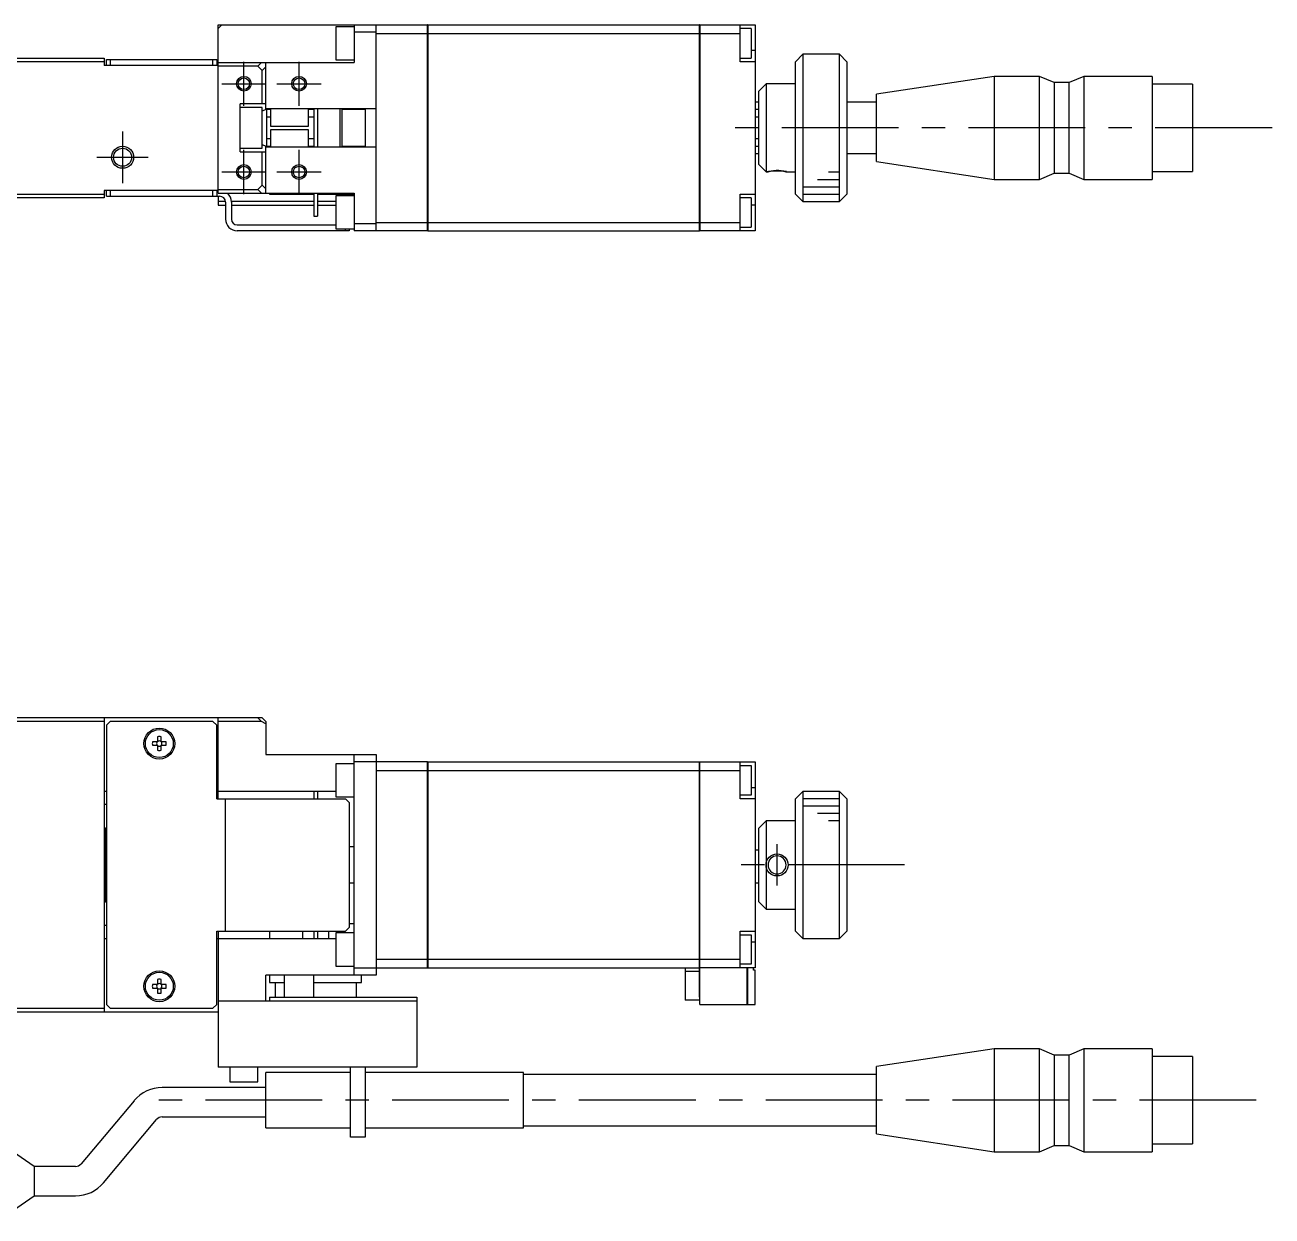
# Model space of a CAD drawing. Extents: x 0 to 718, y -8 to 409.
# Drawn here: x 180.2 to 349.8, y 246.6 to 408.5 of the extents above; entities that cross this region are included whole.
import ezdxf

# ---------------------------------------------------------------- set-up
doc = ezdxf.new("R2010")
doc.units = 0
doc.header["$LTSCALE"] = 0.5
doc.linetypes.add('CENTER', pattern=[50.8, 31.75, -6.35, 6.35, -6.35])
for name, color, linetype in [('MSM_CENTER', 1, 'CENTER'), ('MSM_CONTINUOUS', 7, 'CONTINUOUS'), ('MSM_NARROW', 5, 'CONTINUOUS')]:
    doc.layers.add(name, color=color, linetype=linetype)

msp = doc.modelspace()

# ---------------------------------------------------------------- linework, layer by layer
at = {"layer": 'MSM_CENTER'}
for p, q in [((209.97, 397.53), (209.97, 403.53)), ((217.47, 397.53), (217.47, 403.53)), ((206.97, 400.53), (212.97, 400.53)), ((214.47, 400.53), (220.47, 400.53)), ((193.47, 394.03), (193.47, 387.03)), ((349.78, 394.53), (274.78, 394.53)), ((189.97, 390.53), (196.97, 390.53)), ((209.97, 385.53), (209.97, 391.53)), ((217.47, 385.53), (217.47, 391.53)), ((206.97, 388.53), (212.97, 388.53)), ((214.47, 388.53), (220.47, 388.53)), ((282.47, 291.51), (282.47, 297.11)), ((299.8, 294.31), (274.87, 294.31)), ((347.61, 262.31), (197.58, 262.31))]:
    msp.add_line(p, q, dxfattribs=at)
at = {"layer": 'MSM_CONTINUOUS'}
for p, q in [((206.47, 408.03), (206.97, 408.53)), ((206.47, 385.63), (206.47, 408.53)), ((206.47, 408.53), (234.92, 408.53)), ((222.47, 408.28), (222.47, 403.78)), ((224.97, 408.28), (222.47, 408.28)), ((224.97, 408.53), (224.97, 403.43)), ((227.97, 407.53), (224.97, 407.53)), ((227.97, 380.53), (227.97, 408.53)), ((227.97, 407.37), (234.92, 407.37)), ((234.92, 380.53), (234.92, 408.53)), ((234.97, 408.52), (234.92, 408.52)), ((234.97, 407.37), (234.92, 407.37)), ((234.97, 408.53), (271.92, 408.53)), ((234.97, 408.53), (234.97, 380.53)), ((234.97, 407.37), (271.92, 407.37)), ((271.92, 380.53), (271.92, 408.53)), ((271.97, 408.52), (271.92, 408.52)), ((271.97, 407.37), (271.92, 407.37)), ((271.97, 408.53), (279.47, 408.53)), ((271.97, 408.53), (271.97, 380.53)), ((271.97, 407.37), (277.47, 407.37)), ((277.47, 403.53), (277.47, 408.53)), ((278.97, 408.03), (277.47, 408.03)), ((278.97, 408.03), (278.97, 404.03)), ((279.47, 408.53), (279.47, 380.53)), ((168.77, 404.03), (190.97, 404.03)), ((190.97, 404.03), (190.97, 403.03)), ((191.27, 403.03), (191.27, 403.83)), ((191.27, 403.83), (206.27, 403.83)), ((191.77, 403.83), (191.77, 403.03)), ((205.77, 403.03), (205.77, 403.83)), ((206.27, 403.83), (206.27, 403.03)), ((222.47, 403.78), (224.97, 403.78)), ((277.47, 404.03), (278.97, 404.03)), ((279.47, 405.03), (278.97, 405.03)), ((285.97, 404.53), (284.97, 403.53)), ((285.97, 404.53), (285.97, 384.53)), ((290.97, 404.53), (285.97, 404.53)), ((290.97, 384.53), (290.97, 404.53)), ((291.97, 403.53), (290.97, 404.53)), ((190.97, 403.53), (168.97, 403.53)), ((206.47, 403.03), (190.97, 403.03)), ((206.47, 403.43), (224.97, 403.43)), ((211.86, 402.93), (206.47, 402.93)), ((211.86, 402.93), (212.36, 403.43)), ((212.47, 402.31), (211.86, 402.93)), ((212.97, 402.81), (212.47, 402.31)), ((212.47, 397.78), (212.47, 402.31)), ((212.97, 397.02), (212.97, 403.43)), ((279.47, 403.53), (277.47, 403.53)), ((284.97, 385.53), (284.97, 403.53)), ((291.97, 403.53), (291.97, 385.53)), ((279.97, 399.53), (280.97, 400.53)), ((284.97, 400.53), (280.97, 400.53)), ((280.97, 400.53), (280.97, 388.53)), ((311.97, 401.53), (295.97, 399.1)), ((311.97, 401.53), (311.97, 387.53)), ((318.17, 401.53), (311.97, 401.53)), ((318.17, 387.53), (318.17, 401.53)), ((320.17, 400.68), (318.17, 401.53)), ((320.17, 400.68), (320.17, 388.38)), ((322.17, 400.68), (320.17, 400.68)), ((324.17, 401.53), (322.17, 400.68)), ((322.17, 388.38), (322.17, 400.68)), ((324.17, 401.53), (324.17, 387.53)), ((333.47, 401.53), (324.17, 401.53)), ((333.47, 401.53), (333.47, 387.53)), ((338.97, 400.48), (333.47, 400.48)), ((338.97, 400.48), (338.97, 388.58)), ((279.97, 389.53), (279.97, 399.53)), ((295.97, 389.96), (295.97, 399.1)), ((209.47, 391.28), (209.47, 397.78)), ((212.97, 397.78), (209.47, 397.78)), ((212.47, 397.28), (209.47, 397.28)), ((212.47, 391.78), (212.47, 397.28)), ((212.97, 397.02), (212.47, 396.81)), ((227.97, 397.13), (212.97, 397.13)), ((213.07, 391.93), (213.07, 397.13)), ((213.57, 397.03), (213.07, 397.03)), ((213.47, 397.13), (213.47, 397.03)), ((213.57, 397.13), (213.57, 394.78)), ((218.77, 394.78), (218.77, 397.13)), ((219.47, 397.03), (218.77, 397.03)), ((219.47, 397.13), (219.47, 391.93)), ((219.97, 397.13), (219.97, 391.93)), ((223.07, 391.93), (223.07, 397.13)), ((223.27, 397.13), (223.27, 391.93)), ((226.47, 397.03), (223.27, 397.03)), ((226.47, 397.13), (226.47, 391.93)), ((279.97, 398.03), (279.47, 398.03)), ((279.97, 397.03), (279.47, 397.03)), ((295.97, 398.03), (291.97, 398.03)), ((213.07, 396.03), (213.57, 396.03)), ((218.77, 396.03), (219.47, 396.03)), ((279.47, 396.03), (279.97, 396.03)), ((213.57, 394.78), (218.77, 394.78)), ((213.57, 394.28), (213.57, 391.93)), ((218.77, 394.28), (213.57, 394.28)), ((218.77, 391.93), (218.77, 394.28)), ((209.47, 391.78), (212.47, 391.78)), ((212.47, 392.25), (212.97, 392.04)), ((212.97, 385.63), (212.97, 392.04)), ((212.97, 391.93), (227.97, 391.93)), ((213.57, 393.03), (213.07, 393.03)), ((213.07, 392.03), (213.57, 392.03)), ((213.47, 392.03), (213.47, 391.93)), ((219.47, 393.03), (218.77, 393.03)), ((218.77, 392.03), (219.47, 392.03)), ((223.27, 392.03), (226.47, 392.03)), ((279.97, 393.03), (279.47, 393.03)), ((279.47, 392.03), (279.97, 392.03)), ((209.47, 391.28), (212.97, 391.28)), ((212.47, 386.74), (212.47, 391.28)), ((279.47, 391.03), (279.97, 391.03)), ((291.97, 391.03), (295.97, 391.03)), ((280.97, 388.53), (279.97, 389.53)), ((280.97, 388.53), (281.22, 388.53)), ((283.72, 388.53), (284.97, 388.53)), ((295.97, 389.96), (311.97, 387.53)), ((318.17, 387.53), (320.17, 388.38)), ((320.17, 388.38), (322.17, 388.38)), ((322.17, 388.38), (324.17, 387.53)), ((333.47, 388.58), (338.97, 388.58)), ((211.86, 386.13), (212.47, 386.74)), ((212.47, 386.74), (212.97, 386.24)), ((311.97, 387.53), (318.17, 387.53)), ((324.17, 387.53), (333.47, 387.53)), ((190.97, 385.03), (177.97, 385.03)), ((178.08, 385.53), (190.97, 385.53)), ((206.47, 386.03), (190.97, 386.03)), ((190.97, 386.03), (190.97, 385.03)), ((191.27, 385.23), (191.27, 386.03)), ((191.27, 385.23), (206.67, 385.23)), ((191.77, 386.03), (191.77, 385.23)), ((205.77, 385.23), (205.77, 386.03)), ((206.27, 386.03), (206.27, 385.23)), ((206.47, 386.13), (211.86, 386.13)), ((206.47, 385.63), (224.97, 385.63)), ((206.47, 385.23), (206.47, 384.03)), ((212.36, 385.63), (211.86, 386.13)), ((213.47, 385.63), (213.47, 385.53)), ((213.47, 385.53), (219.47, 385.53)), ((219.47, 385.63), (219.47, 382.53)), ((219.97, 385.63), (219.97, 382.53)), ((219.97, 385.53), (224.97, 385.53)), ((222.47, 385.28), (222.47, 380.78)), ((224.97, 385.28), (222.47, 385.28)), ((224.97, 385.63), (224.97, 380.53)), ((277.47, 385.53), (279.47, 385.53)), ((277.47, 380.53), (277.47, 385.53)), ((278.97, 385.03), (277.47, 385.03)), ((278.97, 385.03), (278.97, 381.03)), ((284.97, 385.53), (285.97, 384.53)), ((290.97, 384.53), (291.97, 385.53)), ((207.47, 384.53), (206.47, 384.53)), ((206.47, 384.03), (207.47, 384.03)), ((207.47, 384.43), (207.47, 382.13)), ((219.47, 384.53), (208.27, 384.53)), ((208.27, 384.43), (208.27, 382.13)), ((208.27, 384.03), (219.47, 384.03)), ((222.47, 384.53), (219.97, 384.53)), ((219.97, 384.03), (222.47, 384.03)), ((279.47, 384.03), (278.97, 384.03)), ((285.97, 384.53), (290.97, 384.53)), ((219.47, 382.53), (219.97, 382.53)), ((227.97, 381.68), (234.92, 381.68)), ((234.97, 381.68), (234.92, 381.68)), ((234.97, 381.68), (271.92, 381.68)), ((271.97, 381.68), (271.92, 381.68)), ((271.97, 381.68), (277.47, 381.68)), ((209.07, 381.33), (222.47, 381.33)), ((224.27, 380.53), (209.07, 380.53)), ((222.47, 380.78), (224.97, 380.78)), ((223.77, 380.53), (223.77, 380.78)), ((224.27, 380.78), (224.27, 380.53)), ((224.97, 381.53), (227.97, 381.53)), ((234.92, 380.53), (224.97, 380.53)), ((234.97, 380.54), (234.92, 380.54)), ((234.97, 380.53), (271.92, 380.53)), ((271.97, 380.54), (271.92, 380.54)), ((279.47, 380.53), (271.97, 380.53)), ((277.47, 381.03), (278.97, 381.03)), ((212.47, 314.31), (168.97, 314.31)), ((190.97, 313.81), (178.58, 313.81)), ((190.97, 314.31), (190.97, 274.31)), ((191.77, 313.81), (191.27, 313.31)), ((205.77, 313.81), (191.77, 313.81)), ((206.27, 313.31), (205.77, 313.81)), ((206.47, 303.31), (206.47, 314.31)), ((212.36, 313.81), (206.47, 313.81)), ((212.36, 313.81), (211.86, 314.31)), ((212.97, 313.5), (212.36, 313.81)), ((212.47, 314.31), (212.97, 313.81)), ((212.97, 313.81), (212.97, 309.31)), ((191.27, 313.31), (191.27, 275.31)), ((206.27, 303.31), (206.27, 313.31)), ((198.23, 311.05), (197.55, 311.05)), ((197.55, 310.57), (198.23, 310.57)), ((198.23, 311.73), (198.23, 311.05)), ((198.23, 310.57), (198.23, 309.89)), ((198.71, 311.05), (198.71, 311.73)), ((199.39, 311.05), (198.71, 311.05)), ((198.71, 309.89), (198.71, 310.57)), ((198.71, 310.57), (199.39, 310.57)), ((212.97, 309.31), (227.97, 309.31)), ((224.97, 279.31), (224.97, 309.31)), ((227.97, 309.31), (227.97, 279.31)), ((222.47, 308.06), (222.47, 303.56)), ((224.97, 308.06), (222.47, 308.06)), ((234.92, 308.31), (224.97, 308.31)), ((227.97, 307.16), (234.92, 307.16)), ((234.92, 280.31), (234.92, 308.31)), ((234.97, 308.3), (234.92, 308.3)), ((234.97, 307.15), (234.92, 307.15)), ((234.97, 308.31), (271.92, 308.31)), ((234.97, 308.31), (234.97, 280.31)), ((234.97, 307.16), (271.92, 307.16)), ((271.92, 276.31), (271.92, 308.31)), ((271.97, 308.3), (271.92, 308.3)), ((271.97, 307.15), (271.92, 307.15)), ((271.97, 275.31), (271.97, 308.31)), ((271.97, 308.31), (279.47, 308.31)), ((271.97, 307.16), (277.47, 307.16)), ((277.47, 303.31), (277.47, 308.31)), ((277.47, 307.81), (278.97, 307.81)), ((278.97, 307.81), (278.97, 303.81)), ((279.47, 308.31), (279.47, 280.31)), ((191.27, 304.31), (190.97, 304.31)), ((222.47, 304.31), (206.27, 304.31)), ((219.47, 304.31), (219.47, 303.31)), ((219.97, 304.31), (219.97, 303.31)), ((222.47, 303.56), (224.97, 303.56)), ((278.97, 303.81), (277.47, 303.81)), ((279.47, 304.81), (278.97, 304.81)), ((285.97, 304.31), (284.97, 303.31)), ((285.97, 304.31), (285.97, 284.31)), ((290.97, 304.31), (285.97, 304.31)), ((290.97, 284.31), (290.97, 304.31)), ((291.97, 303.31), (290.97, 304.31)), ((190.97, 302.56), (191.27, 302.56)), ((206.27, 303.31), (223.77, 303.31)), ((207.47, 285.31), (207.47, 303.31)), ((224.27, 302.81), (223.77, 303.31)), ((224.27, 302.81), (224.27, 285.81)), ((279.47, 303.31), (277.47, 303.31)), ((284.97, 285.31), (284.97, 303.31)), ((291.97, 303.31), (291.97, 285.31)), ((279.97, 299.31), (280.97, 300.31)), ((284.97, 300.31), (280.97, 300.31)), ((280.97, 300.31), (280.97, 288.31)), ((191.17, 299.31), (190.97, 299.11)), ((191.27, 299.31), (191.17, 299.31)), ((191.17, 299.31), (191.17, 289.31)), ((279.97, 289.31), (279.97, 299.31)), ((224.27, 296.81), (224.97, 296.81)), ((279.97, 296.31), (279.47, 296.31)), ((224.97, 291.81), (224.27, 291.81)), ((279.97, 291.81), (279.47, 291.81)), ((190.97, 289.51), (191.17, 289.31)), ((191.17, 289.31), (191.27, 289.31)), ((280.97, 288.31), (279.97, 289.31)), ((280.97, 288.31), (284.97, 288.31)), ((191.27, 286.06), (190.97, 286.06)), ((206.27, 275.31), (206.27, 285.31)), ((206.27, 285.31), (223.77, 285.31)), ((206.47, 285.31), (206.47, 266.81)), ((213.47, 285.31), (213.47, 284.31)), ((217.97, 284.31), (217.97, 285.31)), ((219.47, 285.31), (219.47, 284.31)), ((219.97, 285.31), (219.97, 284.31)), ((221.47, 285.31), (221.47, 284.31)), ((222.47, 285.06), (222.47, 280.56)), ((224.97, 285.06), (222.47, 285.06)), ((223.77, 285.31), (224.27, 285.81)), ((224.97, 286.31), (224.27, 286.31)), ((277.47, 285.31), (279.47, 285.31)), ((277.47, 280.31), (277.47, 285.31)), ((284.97, 285.31), (285.97, 284.31)), ((290.97, 284.31), (291.97, 285.31)), ((190.97, 284.31), (191.27, 284.31)), ((206.27, 284.31), (222.47, 284.31)), ((277.47, 284.81), (278.97, 284.81)), ((278.97, 284.81), (278.97, 280.81)), ((279.47, 283.81), (278.97, 283.81)), ((285.97, 284.31), (290.97, 284.31)), ((222.47, 280.56), (224.97, 280.56)), ((224.97, 280.31), (234.92, 280.31)), ((227.97, 281.47), (234.92, 281.47)), ((234.97, 281.47), (234.92, 281.47)), ((234.97, 280.32), (234.92, 280.32)), ((234.97, 281.47), (271.92, 281.47)), ((234.97, 280.31), (271.92, 280.31)), ((269.97, 280.31), (269.97, 275.91)), ((271.92, 279.81), (269.97, 279.81)), ((271.97, 281.47), (271.92, 281.47)), ((271.97, 280.32), (271.92, 280.32)), ((271.97, 281.47), (277.47, 281.47)), ((279.47, 280.31), (271.97, 280.31)), ((278.97, 280.81), (277.47, 280.81)), ((278.42, 275.31), (278.42, 280.31)), ((278.47, 280.31), (278.47, 275.31)), ((279.27, 280.01), (279.27, 280.31)), ((279.47, 280.01), (279.27, 280.01)), ((279.47, 275.31), (279.47, 280.01)), ((198.23, 278.73), (198.23, 278.05)), ((198.71, 278.05), (198.71, 278.73)), ((212.97, 275.81), (212.97, 279.31)), ((227.97, 279.31), (212.97, 279.31)), ((213.47, 279.31), (213.47, 278.31)), ((213.47, 278.31), (215.47, 278.31)), ((214.22, 278.31), (214.22, 276.31)), ((215.47, 279.31), (215.47, 276.31)), ((219.47, 276.31), (219.47, 279.31)), ((219.47, 278.31), (225.97, 278.31)), ((225.22, 278.31), (225.22, 276.31)), ((225.97, 278.31), (225.97, 279.31)), ((198.23, 278.05), (197.55, 278.05)), ((197.55, 277.57), (198.23, 277.57)), ((198.23, 277.57), (198.23, 276.89)), ((199.39, 278.05), (198.71, 278.05)), ((198.71, 276.89), (198.71, 277.57)), ((198.71, 277.57), (199.39, 277.57)), ((178.58, 274.81), (190.97, 274.81)), ((191.27, 275.31), (191.77, 274.81)), ((191.77, 274.81), (205.77, 274.81)), ((205.77, 274.81), (206.27, 275.31)), ((206.47, 275.81), (233.47, 275.81)), ((213.47, 276.31), (233.47, 276.31)), ((213.47, 276.31), (213.47, 275.81)), ((233.47, 276.31), (233.47, 266.81)), ((271.97, 275.91), (269.97, 275.91)), ((271.97, 276.31), (271.92, 276.31)), ((271.97, 275.31), (278.42, 275.31)), ((278.47, 275.36), (278.42, 275.36)), ((278.47, 275.31), (279.47, 275.31)), ((168.97, 274.31), (206.47, 274.31)), ((311.97, 269.31), (295.97, 266.88)), ((311.97, 269.31), (311.97, 255.31)), ((318.17, 269.31), (311.97, 269.31)), ((318.17, 255.31), (318.17, 269.31)), ((320.17, 268.46), (318.17, 269.31)), ((320.17, 268.46), (320.17, 256.16)), ((322.17, 268.46), (320.17, 268.46)), ((324.17, 269.31), (322.17, 268.46)), ((322.17, 256.16), (322.17, 268.46)), ((324.17, 269.31), (324.17, 255.31)), ((333.47, 269.31), (324.17, 269.31)), ((333.47, 269.31), (333.47, 255.31)), ((338.97, 268.26), (333.47, 268.26)), ((338.97, 268.26), (338.97, 256.36)), ((233.47, 266.81), (206.47, 266.81)), ((208.07, 266.81), (208.07, 264.81)), ((211.87, 264.81), (211.87, 266.81)), ((224.47, 257.31), (224.47, 266.81)), ((226.47, 266.81), (226.47, 257.31)), ((295.97, 257.74), (295.97, 266.88)), ((208.07, 264.81), (211.87, 264.81)), ((224.47, 266.06), (212.97, 266.06)), ((212.97, 258.56), (212.97, 266.06)), ((247.97, 266.06), (226.47, 266.06)), ((247.97, 258.56), (247.97, 266.06)), ((295.97, 265.81), (247.97, 265.81)), ((212.97, 264.04), (198.87, 264.04)), ((195.04, 262.25), (187.84, 253.67)), ((190.9, 251.1), (198.1, 259.68)), ((198.87, 260.04), (212.97, 260.04)), ((212.97, 258.56), (224.47, 258.56)), ((226.47, 258.56), (247.97, 258.56)), ((247.97, 258.81), (295.97, 258.81)), ((226.47, 257.31), (224.47, 257.31)), ((295.97, 257.74), (311.97, 255.31)), ((318.17, 255.31), (320.17, 256.16)), ((320.17, 256.16), (322.17, 256.16)), ((322.17, 256.16), (324.17, 255.31)), ((333.47, 256.36), (338.97, 256.36)), ((181.47, 253.31), (177.47, 256.06)), ((311.97, 255.31), (318.17, 255.31)), ((324.17, 255.31), (333.47, 255.31)), ((181.47, 253.31), (181.47, 249.31)), ((187.07, 253.31), (181.47, 253.31)), ((177.47, 246.56), (181.47, 249.31)), ((181.47, 249.31), (187.07, 249.31))]:
    msp.add_line(p, q, dxfattribs=at)
for centre, radius in [((209.97, 400.53), 0.783), ((217.47, 400.53), 0.783), ((193.47, 390.53), 1.23), ((209.97, 388.53), 0.783), ((217.47, 388.53), 0.783), ((198.47, 310.81), 2.1), ((198.47, 310.81), 1.9), ((198.47, 277.81), 2.1), ((198.47, 277.81), 1.9)]:
    msp.add_circle(centre, radius, dxfattribs=at)
at = {"layer": 'MSM_CONTINUOUS', "extrusion": (0, 0, -1)}
msp.add_circle((-282.47, 294.31), 1.23, dxfattribs=at)
at = {"layer": 'MSM_CONTINUOUS'}
for centre, radius, start, end in [((282.47, 382.66), 6, 77.9757, 102.0243), ((206.67, 384.43), 0.8, 0, 90), ((206.67, 384.43), 1.6, 0, 48.5903), ((209.07, 382.13), 1.6, 180, 270), ((209.07, 382.13), 0.8, 180, 270), ((198.47, 310.81), 0.95, 165.3667, 194.6333), ((198.47, 310.81), 0.365, 138.8496, 221.1504), ((198.47, 310.81), 0.95, 75.3667, 104.6333), ((198.47, 310.81), 0.365, 48.8496, 131.1504), ((198.47, 310.81), 0.365, 228.8496, 311.1504), ((198.47, 310.81), 0.365, 318.8496, 41.1504), ((198.47, 310.81), 0.95, 345.3667, 14.6333), ((198.47, 310.81), 0.95, 255.3667, 284.6333), ((198.47, 277.81), 0.95, 75.3667, 104.6333), ((198.47, 277.81), 0.365, 48.8496, 131.1504), ((198.47, 277.81), 0.95, 165.3667, 194.6333), ((198.47, 277.81), 0.365, 138.8496, 221.1504), ((198.47, 277.81), 0.365, 228.8496, 311.1504), ((198.47, 277.81), 0.95, 255.3667, 284.6333), ((198.47, 277.81), 0.365, 318.8496, 41.1504), ((198.47, 277.81), 0.95, 345.3667, 14.6333), ((198.87, 259.04), 5, 90, 140), ((198.87, 259.04), 1, 90, 140), ((187.07, 254.31), 1, 270, 320), ((187.07, 254.31), 5, 270, 320)]:
    msp.add_arc(centre, radius, start, end, dxfattribs=at)
at = {"layer": 'MSM_NARROW'}
for p, q in [((283.73, 388.58), (283.97, 388.53)), ((289.47, 388.53), (290.97, 388.53)), ((287.97, 387.53), (290.97, 387.53)), ((285.97, 386.53), (290.97, 386.53)), ((285.97, 385.53), (290.97, 385.53)), ((290.97, 303.31), (285.97, 303.31)), ((290.97, 302.31), (285.97, 302.31)), ((290.97, 301.31), (287.97, 301.31)), ((290.97, 300.31), (289.47, 300.31))]:
    msp.add_line(p, q, dxfattribs=at)
for centre, radius in [((209.97, 400.53), 1), ((217.47, 400.53), 1), ((193.47, 390.53), 1.5), ((209.97, 388.53), 1), ((217.47, 388.53), 1), ((282.47, 294.31), 1.5)]:
    msp.add_circle(centre, radius, dxfattribs=at)
msp.add_arc((282.47, 382.74), 5.98, 77.7879, 104.4982, dxfattribs=at)

doc.saveas('drawing.dxf')
